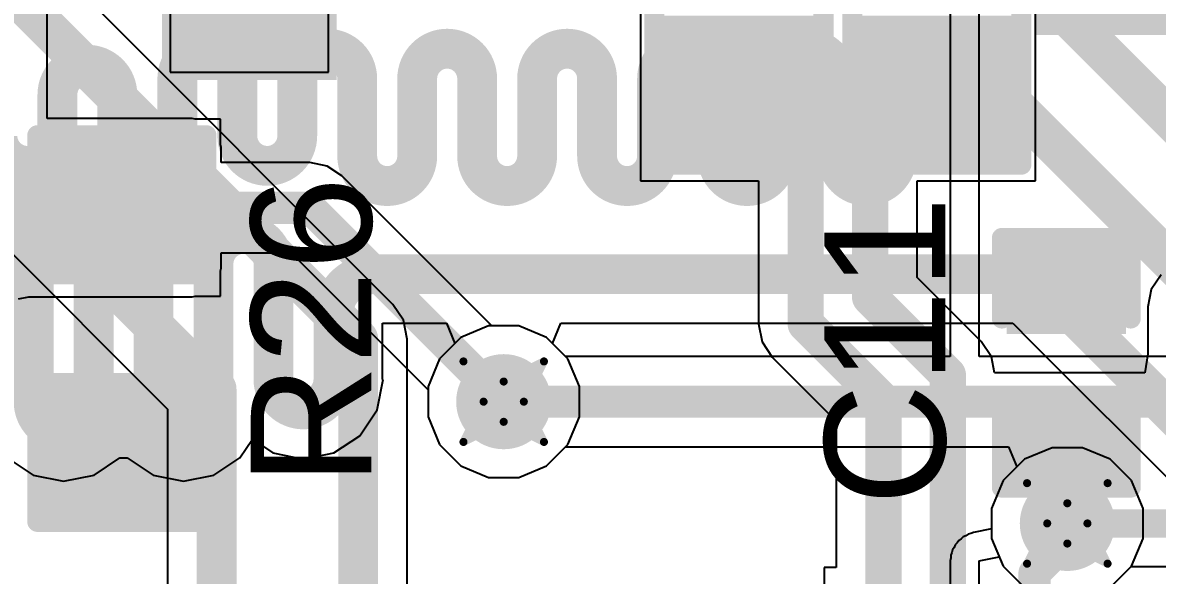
# Model space of a CAD drawing. Header units: inches. Extents: x -3 to 289, y -11 to 89.
# Drawn here: x 88.65 to 95.81, y 29.81 to 33.29 of the extents above; entities that cross this region are included whole.
import ezdxf

# ---------------------------------------------------------------- set-up
doc = ezdxf.new("R2010")
doc.units = ezdxf.units.IN
for name, color, linetype in [('Bottom Layer', 5, 'Continuous'), ('Drill Drawing', 1, 'Continuous'), ('Layer 1', 16, 'Continuous'), ('Layer 2', 76, 'Continuous'), ('Top Layer', 1, 'Continuous'), ('Top Overlay', 2, 'Continuous'), ('Top Paste', 8, 'Continuous'), ('Top Solder', 216, 'Continuous'), ('Via Holes', 16, 'Continuous')]:
    doc.layers.add(name, color=color, linetype=linetype)
doc.styles.add('Arial', font='', dxfattribs={"height": 0.2})
doc.styles.get('Arial').set_extended_font_data('Arial')

# ---------------------------------------------------------------- blocks, each defined once
blk = doc.blocks.new('SSSS711403_17')
at = {"layer": 'Top Layer'}
blk.add_hatch(color=1, dxfattribs=at).paths.add_polyline_path([(-4.5, 3.125), (-3.5, 3.125), (-3.5, 0.625), (-4.5, 0.625)])
at = {"layer": 'Top Solder'}
blk.add_hatch(color=216, dxfattribs=at).paths.add_polyline_path([(-4.5508, 3.1758), (-3.4492, 3.1758), (-3.4492, 0.5742), (-4.5508, 0.5742)])
at = {"layer": 'Top Paste'}
for p, q in [((-4.5, 3.1249), (-4.5, 3.1249)), ((-4.5, 3.1249), (-4.5, 0.6249)), ((-3.5, 3.1249), (-4.5, 3.1249)), ((-3.5, 0.6249), (-3.5, 3.1249))]:
    blk.add_line(p, q, dxfattribs=at)
blk = doc.blocks.new('R___0603_42')
at = {"layer": 'Top Layer'}
for points in [[(-0.381, 0.4445), (-0.381, -0.4445), (-1.143, -0.4445), (-1.143, 0.4445)], [(1.143, 0.4445), (1.143, -0.4445), (0.381, -0.4445), (0.381, 0.4445)]]:
    blk.add_hatch(color=1, dxfattribs=at).paths.add_polyline_path(points)
at = {"layer": 'Top Paste'}
for points in [[(-0.381, 0.4445), (-0.381, -0.4445), (-1.143, -0.4445), (-1.143, 0.4445)], [(1.143, 0.4445), (1.143, -0.4445), (0.381, -0.4445), (0.381, 0.4445)]]:
    blk.add_hatch(color=8, dxfattribs=at).paths.add_polyline_path(points)
at = {"layer": 'Top Solder'}
for points in [[(-0.2794, 0.5461), (-0.2794, -0.5461), (-1.2446, -0.5461), (-1.2446, 0.5461)], [(1.2446, 0.5461), (1.2446, -0.5461), (0.2794, -0.5461), (0.2794, 0.5461)]]:
    blk.add_hatch(color=216, dxfattribs=at).paths.add_polyline_path(points)
at = {"layer": 'Top Overlay'}
for points in [[(-1.2192, 0.5334, 0.127, 0.127, 0), (-1.2192, -0.5334, 0.127, 0.127, 0)], [(-1.2192, 0.5334, 0.127, 0.127, 0), (1.2192, 0.5334, 0.127, 0.127, 0)], [(1.2192, 0.5334, 0.127, 0.127, 0), (1.2192, -0.5334, 0.127, 0.127, 0)], [(-1.2192, -0.5334, 0.127, 0.127, 0), (1.2192, -0.5334, 0.127, 0.127, 0)]]:
    blk.add_lwpolyline(points, format="xyseb", dxfattribs=at)
for points in [[(-1.25095, 0.5334, 0.0635, 0.0635, 1), (-1.18745, 0.5334, 0.0635, 0.0635, 1)], [(-1.25095, 0.5334, 0.0635, 0.0635, 1), (-1.18745, 0.5334, 0.0635, 0.0635, 1)], [(1.18745, 0.5334, 0.0635, 0.0635, 1), (1.25095, 0.5334, 0.0635, 0.0635, 1)], [(1.18745, 0.5334, 0.0635, 0.0635, 1), (1.25095, 0.5334, 0.0635, 0.0635, 1)], [(-1.25095, -0.5334, 0.0635, 0.0635, 1), (-1.18745, -0.5334, 0.0635, 0.0635, 1)], [(-1.25095, -0.5334, 0.0635, 0.0635, 1), (-1.18745, -0.5334, 0.0635, 0.0635, 1)], [(1.18745, -0.5334, 0.0635, 0.0635, 1), (1.25095, -0.5334, 0.0635, 0.0635, 1)], [(1.18745, -0.5334, 0.0635, 0.0635, 1), (1.25095, -0.5334, 0.0635, 0.0635, 1)]]:
    blk.add_lwpolyline(points, format="xyseb", close=True, dxfattribs=at)
blk = doc.blocks.new('R___0603_64')
at = {"layer": 'Top Layer'}
for points in [[(-0.381, 0.4445), (-0.381, -0.4445), (-1.143, -0.4445), (-1.143, 0.4445)], [(1.143, 0.4445), (1.143, -0.4445), (0.381, -0.4445), (0.381, 0.4445)]]:
    blk.add_hatch(color=1, dxfattribs=at).paths.add_polyline_path(points)
at = {"layer": 'Top Paste'}
for points in [[(-0.381, 0.4445), (-0.381, -0.4445), (-1.143, -0.4445), (-1.143, 0.4445)], [(1.143, 0.4445), (1.143, -0.4445), (0.381, -0.4445), (0.381, 0.4445)]]:
    blk.add_hatch(color=8, dxfattribs=at).paths.add_polyline_path(points)
at = {"layer": 'Top Solder'}
for points in [[(-0.2794, 0.5461), (-0.2794, -0.5461), (-1.2446, -0.5461), (-1.2446, 0.5461)], [(1.2446, 0.5461), (1.2446, -0.5461), (0.2794, -0.5461), (0.2794, 0.5461)]]:
    blk.add_hatch(color=216, dxfattribs=at).paths.add_polyline_path(points)
at = {"layer": 'Top Overlay'}
for points in [[(-1.2192, 0.5334, 0.127, 0.127, 0), (-1.2192, -0.5334, 0.127, 0.127, 0)], [(-1.2192, 0.5334, 0.127, 0.127, 0), (1.2192, 0.5334, 0.127, 0.127, 0)], [(1.2192, 0.5334, 0.127, 0.127, 0), (1.2192, -0.5334, 0.127, 0.127, 0)], [(-1.2192, -0.5334, 0.127, 0.127, 0), (1.2192, -0.5334, 0.127, 0.127, 0)]]:
    blk.add_lwpolyline(points, format="xyseb", dxfattribs=at)
for points in [[(-1.25095, 0.5334, 0.0635, 0.0635, 1), (-1.18745, 0.5334, 0.0635, 0.0635, 1)], [(-1.25095, 0.5334, 0.0635, 0.0635, 1), (-1.18745, 0.5334, 0.0635, 0.0635, 1)], [(1.18745, 0.5334, 0.0635, 0.0635, 1), (1.25095, 0.5334, 0.0635, 0.0635, 1)], [(1.18745, 0.5334, 0.0635, 0.0635, 1), (1.25095, 0.5334, 0.0635, 0.0635, 1)], [(-1.25095, -0.5334, 0.0635, 0.0635, 1), (-1.18745, -0.5334, 0.0635, 0.0635, 1)], [(-1.25095, -0.5334, 0.0635, 0.0635, 1), (-1.18745, -0.5334, 0.0635, 0.0635, 1)], [(1.18745, -0.5334, 0.0635, 0.0635, 1), (1.25095, -0.5334, 0.0635, 0.0635, 1)], [(1.18745, -0.5334, 0.0635, 0.0635, 1), (1.25095, -0.5334, 0.0635, 0.0635, 1)]]:
    blk.add_lwpolyline(points, format="xyseb", close=True, dxfattribs=at)
blk = doc.blocks.new('R___0603_65')
at = {"layer": 'Top Layer'}
for points in [[(-0.381, 0.4445), (-0.381, -0.4445), (-1.143, -0.4445), (-1.143, 0.4445)], [(1.143, 0.4445), (1.143, -0.4445), (0.381, -0.4445), (0.381, 0.4445)]]:
    blk.add_hatch(color=1, dxfattribs=at).paths.add_polyline_path(points)
at = {"layer": 'Top Paste'}
for points in [[(-0.381, 0.4445), (-0.381, -0.4445), (-1.143, -0.4445), (-1.143, 0.4445)], [(1.143, 0.4445), (1.143, -0.4445), (0.381, -0.4445), (0.381, 0.4445)]]:
    blk.add_hatch(color=8, dxfattribs=at).paths.add_polyline_path(points)
at = {"layer": 'Top Solder'}
for points in [[(-0.2794, 0.5461), (-0.2794, -0.5461), (-1.2446, -0.5461), (-1.2446, 0.5461)], [(1.2446, 0.5461), (1.2446, -0.5461), (0.2794, -0.5461), (0.2794, 0.5461)]]:
    blk.add_hatch(color=216, dxfattribs=at).paths.add_polyline_path(points)
at = {"layer": 'Top Overlay'}
for points in [[(-1.2192, 0.5334, 0.127, 0.127, 0), (-1.2192, -0.5334, 0.127, 0.127, 0)], [(-1.2192, 0.5334, 0.127, 0.127, 0), (1.2192, 0.5334, 0.127, 0.127, 0)], [(1.2192, 0.5334, 0.127, 0.127, 0), (1.2192, -0.5334, 0.127, 0.127, 0)], [(-1.2192, -0.5334, 0.127, 0.127, 0), (1.2192, -0.5334, 0.127, 0.127, 0)]]:
    blk.add_lwpolyline(points, format="xyseb", dxfattribs=at)
for points in [[(-1.25095, 0.5334, 0.0635, 0.0635, 1), (-1.18745, 0.5334, 0.0635, 0.0635, 1)], [(-1.25095, 0.5334, 0.0635, 0.0635, 1), (-1.18745, 0.5334, 0.0635, 0.0635, 1)], [(1.18745, 0.5334, 0.0635, 0.0635, 1), (1.25095, 0.5334, 0.0635, 0.0635, 1)], [(1.18745, 0.5334, 0.0635, 0.0635, 1), (1.25095, 0.5334, 0.0635, 0.0635, 1)], [(-1.25095, -0.5334, 0.0635, 0.0635, 1), (-1.18745, -0.5334, 0.0635, 0.0635, 1)], [(-1.25095, -0.5334, 0.0635, 0.0635, 1), (-1.18745, -0.5334, 0.0635, 0.0635, 1)], [(1.18745, -0.5334, 0.0635, 0.0635, 1), (1.25095, -0.5334, 0.0635, 0.0635, 1)], [(1.18745, -0.5334, 0.0635, 0.0635, 1), (1.25095, -0.5334, 0.0635, 0.0635, 1)]]:
    blk.add_lwpolyline(points, format="xyseb", close=True, dxfattribs=at)
blk = doc.blocks.new('SOT_23_71')
at = {"layer": 'Top Layer'}
for points in [[(-0.41, 1.46), (0.41, 1.46), (0.41, 0.54), (-0.41, 0.54)], [(-1.36, -0.54), (-0.54, -0.54), (-0.54, -1.46), (-1.36, -1.46)], [(0.54, -0.54), (1.36, -0.54), (1.36, -1.46), (0.54, -1.46)]]:
    blk.add_hatch(color=1, dxfattribs=at).paths.add_polyline_path(points)
at = {"layer": 'Top Paste'}
for points in [[(-0.41, 1.46), (0.41, 1.46), (0.41, 0.54), (-0.41, 0.54)], [(-1.36, -0.54), (-0.54, -0.54), (-0.54, -1.46), (-1.36, -1.46)], [(0.54, -0.54), (1.36, -0.54), (1.36, -1.46), (0.54, -1.46)]]:
    blk.add_hatch(color=8, dxfattribs=at).paths.add_polyline_path(points)
at = {"layer": 'Top Solder'}
for points in [[(-0.5116, 1.5616), (0.5116, 1.5616), (0.5116, 0.4384), (-0.5116, 0.4384)], [(-1.4616, -0.4384), (-0.4384, -0.4384), (-0.4384, -1.5616), (-1.4616, -1.5616)], [(0.4384, -0.4384), (1.4616, -0.4384), (1.4616, -1.5616), (0.4384, -1.5616)]]:
    blk.add_hatch(color=216, dxfattribs=at).paths.add_polyline_path(points)
at = {"layer": 'Top Overlay'}
for points in [[(-0.5588, 0.8128, 0.127, 0.127, 0), (-1.5494, 0.8128, 0.127, 0.127, 0)], [(-1.5494, -0.5842, 0.127, 0.127, 0), (-1.5494, 0.8128, 0.127, 0.127, 0)], [(1.5494, 0.8128, 0.127, 0.127, 0), (0.5588, 0.8128, 0.127, 0.127, 0)], [(1.5494, -0.5842, 0.127, 0.127, 0), (1.5494, 0.8128, 0.127, 0.127, 0)], [(0.3302, -0.7874, 0.127, 0.127, 0), (-0.3302, -0.7874, 0.127, 0.127, 0)], [(-1.6764, -1.2954, 0.127, 0.127, 0), (-1.6764, -1.0414, 0.127, 0.127, 0)], [(-1.5494, -1.1684, 0.127, 0.127, 0), (-1.6764, -1.0414, 0.127, 0.127, 0)], [(-1.6764, -1.2954, 0.127, 0.127, 0), (-1.5494, -1.1684, 0.127, 0.127, 0)]]:
    blk.add_lwpolyline(points, format="xyseb", dxfattribs=at)
for points in [[(-1.5812, 0.8128, 0.0635, 0.0635, 1), (-1.5176, 0.8128, 0.0635, 0.0635, 1)], [(-1.5812, 0.8128, 0.0635, 0.0635, 1), (-1.5176, 0.8128, 0.0635, 0.0635, 1)], [(-0.5905, 0.8128, 0.0635, 0.0635, 1), (-0.5271, 0.8128, 0.0635, 0.0635, 1)], [(0.5271, 0.8128, 0.0635, 0.0635, 1), (0.5905, 0.8128, 0.0635, 0.0635, 1)], [(1.5176, 0.8128, 0.0635, 0.0635, 1), (1.5812, 0.8128, 0.0635, 0.0635, 1)], [(1.5176, 0.8128, 0.0635, 0.0635, 1), (1.5812, 0.8128, 0.0635, 0.0635, 1)], [(-1.5812, -0.5842, 0.0635, 0.0635, 1), (-1.5176, -0.5842, 0.0635, 0.0635, 1)], [(1.5176, -0.5842, 0.0635, 0.0635, 1), (1.5812, -0.5842, 0.0635, 0.0635, 1)], [(-0.3619, -0.7874, 0.0635, 0.0635, 1), (-0.2984, -0.7874, 0.0635, 0.0635, 1)], [(0.2984, -0.7874, 0.0635, 0.0635, 1), (0.3619, -0.7874, 0.0635, 0.0635, 1)], [(-1.7082, -1.0414, 0.0635, 0.0635, 1), (-1.6446, -1.0414, 0.0635, 0.0635, 1)], [(-1.7082, -1.0414, 0.0635, 0.0635, 1), (-1.6446, -1.0414, 0.0635, 0.0635, 1)], [(-1.5812, -1.1684, 0.0635, 0.0635, 1), (-1.5176, -1.1684, 0.0635, 0.0635, 1)], [(-1.5812, -1.1684, 0.0635, 0.0635, 1), (-1.5176, -1.1684, 0.0635, 0.0635, 1)], [(-1.7082, -1.2954, 0.0635, 0.0635, 1), (-1.6446, -1.2954, 0.0635, 0.0635, 1)], [(-1.7082, -1.2954, 0.0635, 0.0635, 1), (-1.6446, -1.2954, 0.0635, 0.0635, 1)]]:
    blk.add_lwpolyline(points, format="xyseb", close=True, dxfattribs=at)
blk = doc.blocks.new('C___0402_141')
at = {"layer": 'Top Layer'}
for points in [[(-0.6985, -0.3175), (-0.6985, 0.3175), (-0.2413, 0.3175), (-0.2413, -0.3175)], [(0.2413, -0.3175), (0.2413, 0.3175), (0.6985, 0.3175), (0.6985, -0.3175)]]:
    blk.add_hatch(color=1, dxfattribs=at).paths.add_polyline_path(points)
at = {"layer": 'Top Paste'}
for points in [[(-0.6985, -0.3175), (-0.6985, 0.3175), (-0.2413, 0.3175), (-0.2413, -0.3175)], [(0.2413, -0.3175), (0.2413, 0.3175), (0.6985, 0.3175), (0.6985, -0.3175)]]:
    blk.add_hatch(color=8, dxfattribs=at).paths.add_polyline_path(points)
at = {"layer": 'Top Solder'}
for points in [[(-0.7585, -0.3775), (-0.7585, 0.3775), (-0.1813, 0.3775), (-0.1813, -0.3775)], [(0.1813, -0.3775), (0.1813, 0.3775), (0.7585, 0.3775), (0.7585, -0.3775)]]:
    blk.add_hatch(color=216, dxfattribs=at).paths.add_polyline_path(points)
at = {"layer": 'Top Overlay'}
for points in [[(-0.7874, -0.4064, 0.127, 0.127, 0), (-0.7874, 0.4064, 0.127, 0.127, 0)], [(-0.2794, 0.4064, 0.127, 0.127, 0), (-0.7874, 0.4064, 0.127, 0.127, 0)], [(0.7874, 0.4064, 0.127, 0.127, 0), (0.2794, 0.4064, 0.127, 0.127, 0)], [(0.7874, -0.4064, 0.127, 0.127, 0), (0.7874, 0.4064, 0.127, 0.127, 0)], [(-0.2794, -0.4064, 0.127, 0.127, 0), (-0.7874, -0.4064, 0.127, 0.127, 0)], [(0.7874, -0.4064, 0.127, 0.127, 0), (0.2794, -0.4064, 0.127, 0.127, 0)]]:
    blk.add_lwpolyline(points, format="xyseb", dxfattribs=at)
for points in [[(-0.8191, 0.4064, 0.0635, 0.0635, 1), (-0.7556, 0.4064, 0.0635, 0.0635, 1)], [(-0.8191, 0.4064, 0.0635, 0.0635, 1), (-0.7556, 0.4064, 0.0635, 0.0635, 1)], [(-0.3111, 0.4064, 0.0635, 0.0635, 1), (-0.2477, 0.4064, 0.0635, 0.0635, 1)], [(0.2477, 0.4064, 0.0635, 0.0635, 1), (0.3111, 0.4064, 0.0635, 0.0635, 1)], [(0.7556, 0.4064, 0.0635, 0.0635, 1), (0.8191, 0.4064, 0.0635, 0.0635, 1)], [(0.7556, 0.4064, 0.0635, 0.0635, 1), (0.8191, 0.4064, 0.0635, 0.0635, 1)], [(-0.8191, -0.4064, 0.0635, 0.0635, 1), (-0.7556, -0.4064, 0.0635, 0.0635, 1)], [(-0.8191, -0.4064, 0.0635, 0.0635, 1), (-0.7556, -0.4064, 0.0635, 0.0635, 1)], [(-0.3111, -0.4064, 0.0635, 0.0635, 1), (-0.2477, -0.4064, 0.0635, 0.0635, 1)], [(0.2477, -0.4064, 0.0635, 0.0635, 1), (0.3111, -0.4064, 0.0635, 0.0635, 1)], [(0.7556, -0.4064, 0.0635, 0.0635, 1), (0.8191, -0.4064, 0.0635, 0.0635, 1)], [(0.7556, -0.4064, 0.0635, 0.0635, 1), (0.8191, -0.4064, 0.0635, 0.0635, 1)]]:
    blk.add_lwpolyline(points, format="xyseb", close=True, dxfattribs=at)

msp = doc.modelspace()

# ---------------------------------------------------------------- hatches: boundary and pattern name
at = {"layer": 'Bottom Layer'}
h = msp.add_hatch(color=5, dxfattribs=at)
edge = h.paths.add_edge_path()
edge.add_arc((91.6875, 30.9027), 0.3, 0, 360)
h = msp.add_hatch(color=5, dxfattribs=at)
edge = h.paths.add_edge_path()
edge.add_arc((95.2447, 30.1348), 0.3, 0, 360)
at = {"layer": 'Layer 1'}
h = msp.add_hatch(color=16, dxfattribs=at)
edge = h.paths.add_edge_path()
edge.add_arc((91.6875, 30.9027), 0.3, 0, 360)
h = msp.add_hatch(color=16, dxfattribs=at)
edge = h.paths.add_edge_path()
edge.add_arc((95.2447, 30.1348), 0.3, 0, 360)
at = {"layer": 'Layer 2'}
h = msp.add_hatch(color=76, dxfattribs=at)
edge = h.paths.add_edge_path()
edge.add_arc((91.6875, 30.9027), 0.3, 0, 360)
h = msp.add_hatch(color=76, dxfattribs=at)
edge = h.paths.add_edge_path()
edge.add_arc((95.2447, 30.1348), 0.3, 0, 360)
at = {"layer": 'Top Layer'}
msp.add_hatch(color=1, dxfattribs=at).paths.add_polyline_path([(87.8072, 31.7451), (89.7222, 31.7451), (89.7222, 32.5071), (87.8072, 32.5071)])
h = msp.add_hatch(color=1, dxfattribs=at)
edge = h.paths.add_edge_path()
edge.add_arc((91.6875, 30.9027), 0.3, 0, 360)
h = msp.add_hatch(color=1, dxfattribs=at)
edge = h.paths.add_edge_path()
edge.add_arc((95.2447, 30.1348), 0.3, 0, 360)
at = {"layer": 'Via Holes'}
h = msp.add_hatch(color=7, dxfattribs=at)
edge = h.paths.add_edge_path()
edge.add_arc((91.6875, 30.9027), 0.15, 0, 360)
h = msp.add_hatch(color=7, dxfattribs=at)
edge = h.paths.add_edge_path()
edge.add_arc((95.2447, 30.1348), 0.15, 0, 360)

# ---------------------------------------------------------------- linework, layer by layer
at = {"layer": 'Bottom Layer'}
for p, q in [((91.5925, 31.3805), (91.4168, 31.3078)), ((91.7825, 31.3805), (91.5925, 31.3805)), ((91.9581, 31.3078), (91.7825, 31.3805)), ((91.4168, 31.3078), (91.2824, 31.1734)), ((92.0926, 31.1734), (91.9581, 31.3078)), ((91.2824, 31.1734), (91.2097, 30.9978)), ((92.1653, 30.9978), (92.0926, 31.1734)), ((91.2097, 30.9978), (91.2097, 30.8077)), ((92.1653, 30.8077), (92.1653, 30.9978)), ((91.2097, 30.8077), (91.2824, 30.6321)), ((92.0926, 30.6321), (92.1653, 30.8077)), ((91.2824, 30.6321), (91.4168, 30.4977)), ((91.9581, 30.4977), (92.0926, 30.6321)), ((95.1497, 30.6126), (94.9741, 30.5399)), ((95.3398, 30.6126), (95.1497, 30.6126)), ((95.5154, 30.5399), (95.3398, 30.6126)), ((94.9741, 30.5399), (94.8397, 30.4055)), ((95.6498, 30.4055), (95.5154, 30.5399)), ((91.4168, 30.4977), (91.5925, 30.4249)), ((91.7825, 30.4249), (91.9581, 30.4977)), ((91.5925, 30.4249), (91.7825, 30.4249)), ((94.8397, 30.4055), (94.7669, 30.2299)), ((95.7225, 30.2299), (95.6498, 30.4055)), ((94.7669, 30.2299), (94.7669, 30.0398)), ((95.7225, 30.0398), (95.7225, 30.2299)), ((94.7669, 30.0398), (94.8397, 29.8642)), ((95.6498, 29.8642), (95.7225, 30.0398)), ((94.8397, 29.8642), (94.9741, 29.7298)), ((95.5154, 29.7298), (95.6498, 29.8642))]:
    msp.add_line(p, q, dxfattribs=at)
at = {"layer": 'Drill Drawing'}
for points in [[(91.4335, 31.1567, 0.0508, 0.0508, 0), (91.6875, 31.0297, 0.0508, 0.0508, 0)], [(91.4335, 31.1567, 0.0508, 0.0508, 0), (91.5605, 30.9027, 0.0508, 0.0508, 0)], [(91.6875, 31.0297, 0.0508, 0.0508, 0), (91.9415, 31.1567, 0.0508, 0.0508, 0)], [(91.8145, 30.9027, 0.0508, 0.0508, 0), (91.9415, 31.1567, 0.0508, 0.0508, 0)], [(91.4335, 30.6487, 0.0508, 0.0508, 0), (91.5605, 30.9027, 0.0508, 0.0508, 0)], [(91.8145, 30.9027, 0.0508, 0.0508, 0), (91.9415, 30.6487, 0.0508, 0.0508, 0)], [(91.4335, 30.6487, 0.0508, 0.0508, 0), (91.6875, 30.7757, 0.0508, 0.0508, 0)], [(91.6875, 30.7757, 0.0508, 0.0508, 0), (91.9415, 30.6487, 0.0508, 0.0508, 0)], [(94.9907, 30.3888, 0.0508, 0.0508, 0), (95.2447, 30.2618, 0.0508, 0.0508, 0)], [(94.9907, 30.3888, 0.0508, 0.0508, 0), (95.1177, 30.1348, 0.0508, 0.0508, 0)], [(95.2447, 30.2618, 0.0508, 0.0508, 0), (95.4987, 30.3888, 0.0508, 0.0508, 0)], [(95.3717, 30.1348, 0.0508, 0.0508, 0), (95.4987, 30.3888, 0.0508, 0.0508, 0)], [(94.9907, 29.8808, 0.0508, 0.0508, 0), (95.1177, 30.1348, 0.0508, 0.0508, 0)], [(95.3717, 30.1348, 0.0508, 0.0508, 0), (95.4987, 29.8808, 0.0508, 0.0508, 0)], [(94.9907, 29.8808, 0.0508, 0.0508, 0), (95.2447, 30.0078, 0.0508, 0.0508, 0)], [(95.2447, 30.0078, 0.0508, 0.0508, 0), (95.4987, 29.8808, 0.0508, 0.0508, 0)]]:
    msp.add_lwpolyline(points, format="xyseb", dxfattribs=at)
for points in [[(91.4208, 31.1567, 0.0254, 0.0254, 1), (91.4462, 31.1567, 0.0254, 0.0254, 1)], [(91.4208, 31.1567, 0.0254, 0.0254, 1), (91.4462, 31.1567, 0.0254, 0.0254, 1)], [(91.9288, 31.1567, 0.0254, 0.0254, 1), (91.9542, 31.1567, 0.0254, 0.0254, 1)], [(91.9288, 31.1567, 0.0254, 0.0254, 1), (91.9542, 31.1567, 0.0254, 0.0254, 1)], [(91.6748, 31.0297, 0.0254, 0.0254, 1), (91.7002, 31.0297, 0.0254, 0.0254, 1)], [(91.6748, 31.0297, 0.0254, 0.0254, 1), (91.7002, 31.0297, 0.0254, 0.0254, 1)], [(91.5478, 30.9027, 0.0254, 0.0254, 1), (91.5732, 30.9027, 0.0254, 0.0254, 1)], [(91.5478, 30.9027, 0.0254, 0.0254, 1), (91.5732, 30.9027, 0.0254, 0.0254, 1)], [(91.8018, 30.9027, 0.0254, 0.0254, 1), (91.8272, 30.9027, 0.0254, 0.0254, 1)], [(91.8018, 30.9027, 0.0254, 0.0254, 1), (91.8272, 30.9027, 0.0254, 0.0254, 1)], [(91.6748, 30.7757, 0.0254, 0.0254, 1), (91.7002, 30.7757, 0.0254, 0.0254, 1)], [(91.6748, 30.7757, 0.0254, 0.0254, 1), (91.7002, 30.7757, 0.0254, 0.0254, 1)], [(91.4208, 30.6487, 0.0254, 0.0254, 1), (91.4462, 30.6487, 0.0254, 0.0254, 1)], [(91.4208, 30.6487, 0.0254, 0.0254, 1), (91.4462, 30.6487, 0.0254, 0.0254, 1)], [(91.9288, 30.6487, 0.0254, 0.0254, 1), (91.9542, 30.6487, 0.0254, 0.0254, 1)], [(91.9288, 30.6487, 0.0254, 0.0254, 1), (91.9542, 30.6487, 0.0254, 0.0254, 1)], [(94.978, 30.3888, 0.0254, 0.0254, 1), (95.0034, 30.3888, 0.0254, 0.0254, 1)], [(94.978, 30.3888, 0.0254, 0.0254, 1), (95.0034, 30.3888, 0.0254, 0.0254, 1)], [(95.486, 30.3888, 0.0254, 0.0254, 1), (95.5114, 30.3888, 0.0254, 0.0254, 1)], [(95.486, 30.3888, 0.0254, 0.0254, 1), (95.5114, 30.3888, 0.0254, 0.0254, 1)], [(95.232, 30.2618, 0.0254, 0.0254, 1), (95.2574, 30.2618, 0.0254, 0.0254, 1)], [(95.232, 30.2618, 0.0254, 0.0254, 1), (95.2574, 30.2618, 0.0254, 0.0254, 1)], [(95.105, 30.1348, 0.0254, 0.0254, 1), (95.1304, 30.1348, 0.0254, 0.0254, 1)], [(95.105, 30.1348, 0.0254, 0.0254, 1), (95.1304, 30.1348, 0.0254, 0.0254, 1)], [(95.359, 30.1348, 0.0254, 0.0254, 1), (95.3844, 30.1348, 0.0254, 0.0254, 1)], [(95.359, 30.1348, 0.0254, 0.0254, 1), (95.3844, 30.1348, 0.0254, 0.0254, 1)], [(95.232, 30.0078, 0.0254, 0.0254, 1), (95.2574, 30.0078, 0.0254, 0.0254, 1)], [(95.232, 30.0078, 0.0254, 0.0254, 1), (95.2574, 30.0078, 0.0254, 0.0254, 1)], [(94.978, 29.8808, 0.0254, 0.0254, 1), (95.0034, 29.8808, 0.0254, 0.0254, 1)], [(94.978, 29.8808, 0.0254, 0.0254, 1), (95.0034, 29.8808, 0.0254, 0.0254, 1)], [(95.486, 29.8808, 0.0254, 0.0254, 1), (95.5114, 29.8808, 0.0254, 0.0254, 1)], [(95.486, 29.8808, 0.0254, 0.0254, 1), (95.5114, 29.8808, 0.0254, 0.0254, 1)]]:
    msp.add_lwpolyline(points, format="xyseb", close=True, dxfattribs=at)
at = {"layer": 'Layer 1'}
for p, q in [((90.9223, 31.0433), (90.9223, 31.3975)), ((90.9223, 31.3975), (91.3269, 31.3975)), ((91.3269, 31.3975), (91.3795, 31.2705)), ((91.9955, 31.2705), (92.0481, 31.3975)), ((92.0481, 31.3975), (94.9004, 31.3975)), ((94.9004, 31.3975), (95.0152, 31.2828)), ((91.3795, 31.2705), (91.2824, 31.1734)), ((92.0926, 31.1734), (91.9955, 31.2705)), ((95.0152, 31.2828), (97.9911, 28.3068)), ((91.2824, 31.1734), (91.2097, 30.9978)), ((92.1653, 30.9978), (92.0926, 31.1734)), ((90.8878, 30.851), (90.926, 31.0433)), ((90.926, 31.0433), (90.9223, 31.0433)), ((91.2097, 30.9978), (91.2097, 30.8077)), ((92.1653, 30.8077), (92.1653, 30.9978)), ((90.7789, 30.688), (90.8878, 30.851)), ((91.2097, 30.8077), (91.2824, 30.6321)), ((92.0926, 30.6321), (92.1653, 30.8077)), ((90.022, 30.5477), (90.1011, 30.6662)), ((90.1011, 30.6662), (90.2314, 30.5791)), ((90.6159, 30.5791), (90.7789, 30.688)), ((90.2314, 30.5791), (90.4236, 30.5409)), ((90.4236, 30.5409), (90.6159, 30.5791)), ((91.2824, 30.6321), (91.4168, 30.4977)), ((91.9581, 30.4977), (92.0926, 30.6321)), ((95.1497, 30.6126), (94.9741, 30.5399)), ((95.3398, 30.6126), (95.1497, 30.6126)), ((95.5154, 30.5399), (95.3398, 30.6126)), ((88.5545, 30.5477), (88.7175, 30.4388)), ((89.102, 30.4388), (89.265, 30.5477)), ((89.265, 30.5477), (89.3114, 30.5477)), ((89.3114, 30.5477), (89.4744, 30.4388)), ((89.859, 30.4388), (90.022, 30.5477)), ((94.9741, 30.5399), (94.8397, 30.4055)), ((95.6498, 30.4055), (95.5154, 30.5399)), ((88.7175, 30.4388), (88.9098, 30.4006)), ((88.9098, 30.4006), (89.102, 30.4388)), ((89.4744, 30.4388), (89.6667, 30.4006)), ((89.6667, 30.4006), (89.859, 30.4388)), ((91.4168, 30.4977), (91.5925, 30.4249)), ((91.7825, 30.4249), (91.9581, 30.4977)), ((91.5925, 30.4249), (91.7825, 30.4249)), ((94.8397, 30.4055), (94.7669, 30.2299)), ((95.7225, 30.2299), (95.6498, 30.4055)), ((94.7669, 30.2299), (94.7669, 30.0398)), ((95.7225, 30.0398), (95.7225, 30.2299)), ((94.7669, 30.0398), (94.8397, 29.8642)), ((95.6498, 29.8642), (95.7225, 30.0398)), ((94.8397, 29.8642), (94.9741, 29.7298)), ((95.5154, 29.7298), (95.6498, 29.8642))]:
    msp.add_line(p, q, dxfattribs=at)
for points in [[(94.6819, 33.8981, 0.2515, 0.2515, 0), (100.0223, 28.5577, 0.2515, 0.2515, 0)], [(89.6276, 32.9401, 0.2515, 0.2515, -1), (90.0061, 32.9401, 0.2515, 0.2515, 0)], [(90.3845, 32.9401, 0.2515, 0.2515, -1), (90.763, 32.9401, 0.2515, 0.2515, 0)], [(91.1415, 32.9401, 0.2515, 0.2515, -1), (91.5199, 32.9401, 0.2515, 0.2515, 0)], [(91.8984, 32.9401, 0.2515, 0.2515, -1), (92.2768, 32.9401, 0.2515, 0.2515, 0)], [(92.6553, 32.9401, 0.2515, 0.2515, -1), (93.0338, 32.9401, 0.2515, 0.2515, 0)], [(93.4122, 32.9401, 0.2515, 0.2515, -1), (93.7907, 32.9401, 0.2515, 0.2515, 0)], [(88.8707, 32.8389, 0.2515, 0.2515, -1), (89.2492, 32.8389, 0.2515, 0.2515, 0)], [(89.6276, 32.5795, 0.2515, 0.2515, 0), (89.6276, 32.9401, 0.2515, 0.2515, 0)], [(90.0061, 32.5795, 0.2515, 0.2515, 0), (90.0061, 32.9401, 0.2515, 0.2515, 0)], [(90.3845, 32.5795, 0.2515, 0.2515, 0), (90.3845, 32.9401, 0.2515, 0.2515, 0)], [(90.763, 32.4522, 0.2515, 0.2515, 0), (90.763, 32.9401, 0.2515, 0.2515, 0)], [(91.1415, 32.4522, 0.2515, 0.2515, 0), (91.1415, 32.9401, 0.2515, 0.2515, 0)], [(91.5199, 32.4522, 0.2515, 0.2515, 0), (91.5199, 32.9401, 0.2515, 0.2515, 0)], [(91.8984, 32.4522, 0.2515, 0.2515, 0), (91.8984, 32.9401, 0.2515, 0.2515, 0)], [(92.2768, 32.4522, 0.2515, 0.2515, 0), (92.2768, 32.9401, 0.2515, 0.2515, 0)], [(92.6553, 32.4522, 0.2515, 0.2515, 0), (92.6553, 32.9401, 0.2515, 0.2515, 0)], [(93.0338, 32.4522, 0.2515, 0.2515, 0), (93.0338, 32.9401, 0.2515, 0.2515, 0)], [(93.4122, 32.4522, 0.2515, 0.2515, 0), (93.4122, 32.9401, 0.2515, 0.2515, 0)], [(93.7907, 32.4522, 0.2515, 0.2515, 0), (93.7907, 32.9401, 0.2515, 0.2515, 0)], [(88.8707, 32.5795, 0.2515, 0.2515, 0), (88.8707, 32.8389, 0.2515, 0.2515, 0)], [(89.2492, 32.5795, 0.2515, 0.2515, 0), (89.2492, 32.8389, 0.2515, 0.2515, 0)], [(94.1691, 32.6239, 0.2515, 0.2515, -0.414214), (94.4206, 32.8754, 0.2515, 0.2515, 0)], [(94.4206, 32.8754, 0.2515, 0.2515, 0), (94.8066, 32.8754, 0.2515, 0.2515, 0)], [(94.8066, 32.8754, 0.2515, 0.2515, 0), (95.4952, 32.1868, 0.2515, 0.2515, 0)], [(94.1691, 32.4522, 0.2515, 0.2515, 0), (94.1691, 32.6239, 0.2515, 0.2515, 0)], [(88.8707, 32.5795, 0.2515, 0.2515, -1), (88.4922, 32.5795, 0.2515, 0.2515, 0)], [(89.6276, 32.5795, 0.2515, 0.2515, -1), (89.2492, 32.5795, 0.2515, 0.2515, 0)], [(90.3845, 32.5795, 0.2515, 0.2515, -1), (90.0061, 32.5795, 0.2515, 0.2515, 0)], [(91.1415, 32.4522, 0.2515, 0.2515, -1), (90.763, 32.4522, 0.2515, 0.2515, 0)], [(91.8984, 32.4522, 0.2515, 0.2515, -1), (91.5199, 32.4522, 0.2515, 0.2515, 0)], [(92.6553, 32.4522, 0.2515, 0.2515, -1), (92.2768, 32.4522, 0.2515, 0.2515, 0)], [(93.4122, 32.4522, 0.2515, 0.2515, -1), (93.0338, 32.4522, 0.2515, 0.2515, 0)], [(94.1691, 32.4522, 0.2515, 0.2515, -1), (93.7907, 32.4522, 0.2515, 0.2515, 0)], [(95.4952, 32.1868, 0.2515, 0.2515, 0), (99.1614, 28.5206, 0.2515, 0.2515, 0)], [(88.3421, 31.7717, 0.2515, 0.2515, -1), (88.7206, 31.7717, 0.2515, 0.2515, 0)], [(89.099, 31.7717, 0.2515, 0.2515, -1), (89.4775, 31.7717, 0.2515, 0.2515, 0)], [(89.8559, 31.7717, 0.2515, 0.2515, -1), (90.2344, 31.7717, 0.2515, 0.2515, 0)], [(88.7206, 30.903, 0.2515, 0.2515, 0), (88.7206, 31.7717, 0.2515, 0.2515, 0)], [(89.099, 30.903, 0.2515, 0.2515, 0), (89.099, 31.7717, 0.2515, 0.2515, 0)], [(89.4775, 30.903, 0.2515, 0.2515, 0), (89.4775, 31.7717, 0.2515, 0.2515, 0)], [(89.8559, 30.903, 0.2515, 0.2515, 0), (89.8559, 31.7717, 0.2515, 0.2515, 0)], [(90.2344, 31.0433, 0.2515, 0.2515, 0), (90.2344, 31.7717, 0.2515, 0.2515, 0)], [(90.6129, 31.4555, 0.2515, 0.2515, -0.414214), (90.8643, 31.707, 0.2515, 0.2515, 0)], [(90.8643, 31.707, 0.2515, 0.2515, 0), (95.0286, 31.707, 0.2515, 0.2515, 0)], [(95.0286, 31.707, 0.2515, 0.2515, 0), (95.234, 31.5016, 0.2515, 0.2515, 0)], [(90.6129, 31.0433, 0.2515, 0.2515, 0), (90.6129, 31.4555, 0.2515, 0.2515, 0)], [(95.234, 31.5016, 0.2515, 0.2515, 0), (98.3006, 28.435, 0.2515, 0.2515, 0)], [(90.6129, 31.0433, 0.2515, 0.2515, -1), (90.2344, 31.0433, 0.2515, 0.2515, 0)], [(89.099, 30.903, 0.2515, 0.2515, -1), (88.7206, 30.903, 0.2515, 0.2515, 0)], [(89.8559, 30.903, 0.2515, 0.2515, -1), (89.4775, 30.903, 0.2515, 0.2515, 0)]]:
    msp.add_lwpolyline(points, format="xyseb", dxfattribs=at)
for points in [[(89.5648, 32.9401, 0.1257, 0.1257, 1), (89.6905, 32.9401, 0.1257, 0.1257, 1)], [(89.5648, 32.9401, 0.1257, 0.1257, 1), (89.6905, 32.9401, 0.1257, 0.1257, 1)], [(89.9432, 32.9401, 0.1257, 0.1257, 1), (90.0689, 32.9401, 0.1257, 0.1257, 1)], [(89.9432, 32.9401, 0.1257, 0.1257, 1), (90.0689, 32.9401, 0.1257, 0.1257, 1)], [(90.3217, 32.9401, 0.1257, 0.1257, 1), (90.4474, 32.9401, 0.1257, 0.1257, 1)], [(90.3217, 32.9401, 0.1257, 0.1257, 1), (90.4474, 32.9401, 0.1257, 0.1257, 1)], [(90.7001, 32.9401, 0.1257, 0.1257, 1), (90.8259, 32.9401, 0.1257, 0.1257, 1)], [(90.7001, 32.9401, 0.1257, 0.1257, 1), (90.8259, 32.9401, 0.1257, 0.1257, 1)], [(91.0786, 32.9401, 0.1257, 0.1257, 1), (91.2043, 32.9401, 0.1257, 0.1257, 1)], [(91.0786, 32.9401, 0.1257, 0.1257, 1), (91.2043, 32.9401, 0.1257, 0.1257, 1)], [(91.4571, 32.9401, 0.1257, 0.1257, 1), (91.5828, 32.9401, 0.1257, 0.1257, 1)], [(91.4571, 32.9401, 0.1257, 0.1257, 1), (91.5828, 32.9401, 0.1257, 0.1257, 1)], [(91.8355, 32.9401, 0.1257, 0.1257, 1), (91.9612, 32.9401, 0.1257, 0.1257, 1)], [(91.8355, 32.9401, 0.1257, 0.1257, 1), (91.9612, 32.9401, 0.1257, 0.1257, 1)], [(92.214, 32.9401, 0.1257, 0.1257, 1), (92.3397, 32.9401, 0.1257, 0.1257, 1)], [(92.214, 32.9401, 0.1257, 0.1257, 1), (92.3397, 32.9401, 0.1257, 0.1257, 1)], [(92.5924, 32.9401, 0.1257, 0.1257, 1), (92.7182, 32.9401, 0.1257, 0.1257, 1)], [(92.5924, 32.9401, 0.1257, 0.1257, 1), (92.7182, 32.9401, 0.1257, 0.1257, 1)], [(92.9709, 32.9401, 0.1257, 0.1257, 1), (93.0966, 32.9401, 0.1257, 0.1257, 1)], [(92.9709, 32.9401, 0.1257, 0.1257, 1), (93.0966, 32.9401, 0.1257, 0.1257, 1)], [(93.3494, 32.9401, 0.1257, 0.1257, 1), (93.4751, 32.9401, 0.1257, 0.1257, 1)], [(93.3494, 32.9401, 0.1257, 0.1257, 1), (93.4751, 32.9401, 0.1257, 0.1257, 1)], [(93.7278, 32.9401, 0.1257, 0.1257, 1), (93.8535, 32.9401, 0.1257, 0.1257, 1)], [(93.7278, 32.9401, 0.1257, 0.1257, 1), (93.8535, 32.9401, 0.1257, 0.1257, 1)], [(88.8078, 32.8389, 0.1257, 0.1257, 1), (88.9336, 32.8389, 0.1257, 0.1257, 1)], [(88.8078, 32.8389, 0.1257, 0.1257, 1), (88.9336, 32.8389, 0.1257, 0.1257, 1)], [(89.1863, 32.8389, 0.1257, 0.1257, 1), (89.312, 32.8389, 0.1257, 0.1257, 1)], [(89.1863, 32.8389, 0.1257, 0.1257, 1), (89.312, 32.8389, 0.1257, 0.1257, 1)], [(94.3577, 32.8754, 0.1257, 0.1257, 1), (94.4835, 32.8754, 0.1257, 0.1257, 1)], [(94.3577, 32.8754, 0.1257, 0.1257, 1), (94.4835, 32.8754, 0.1257, 0.1257, 1)], [(94.7438, 32.8754, 0.1257, 0.1257, 1), (94.8695, 32.8754, 0.1257, 0.1257, 1)], [(94.7438, 32.8754, 0.1257, 0.1257, 1), (94.8695, 32.8754, 0.1257, 0.1257, 1)], [(94.1063, 32.6239, 0.1257, 0.1257, 1), (94.232, 32.6239, 0.1257, 0.1257, 1)], [(94.1063, 32.6239, 0.1257, 0.1257, 1), (94.232, 32.6239, 0.1257, 0.1257, 1)], [(88.8078, 32.5795, 0.1257, 0.1257, 1), (88.9336, 32.5795, 0.1257, 0.1257, 1)], [(88.8078, 32.5795, 0.1257, 0.1257, 1), (88.9336, 32.5795, 0.1257, 0.1257, 1)], [(89.1863, 32.5795, 0.1257, 0.1257, 1), (89.312, 32.5795, 0.1257, 0.1257, 1)], [(89.1863, 32.5795, 0.1257, 0.1257, 1), (89.312, 32.5795, 0.1257, 0.1257, 1)], [(89.5648, 32.5795, 0.1257, 0.1257, 1), (89.6905, 32.5795, 0.1257, 0.1257, 1)], [(89.5648, 32.5795, 0.1257, 0.1257, 1), (89.6905, 32.5795, 0.1257, 0.1257, 1)], [(89.9432, 32.5795, 0.1257, 0.1257, 1), (90.0689, 32.5795, 0.1257, 0.1257, 1)], [(89.9432, 32.5795, 0.1257, 0.1257, 1), (90.0689, 32.5795, 0.1257, 0.1257, 1)], [(90.3217, 32.5795, 0.1257, 0.1257, 1), (90.4474, 32.5795, 0.1257, 0.1257, 1)], [(90.3217, 32.5795, 0.1257, 0.1257, 1), (90.4474, 32.5795, 0.1257, 0.1257, 1)], [(90.7001, 32.4522, 0.1257, 0.1257, 1), (90.8259, 32.4522, 0.1257, 0.1257, 1)], [(90.7001, 32.4522, 0.1257, 0.1257, 1), (90.8259, 32.4522, 0.1257, 0.1257, 1)], [(91.0786, 32.4522, 0.1257, 0.1257, 1), (91.2043, 32.4522, 0.1257, 0.1257, 1)], [(91.0786, 32.4522, 0.1257, 0.1257, 1), (91.2043, 32.4522, 0.1257, 0.1257, 1)], [(91.4571, 32.4522, 0.1257, 0.1257, 1), (91.5828, 32.4522, 0.1257, 0.1257, 1)], [(91.4571, 32.4522, 0.1257, 0.1257, 1), (91.5828, 32.4522, 0.1257, 0.1257, 1)], [(91.8355, 32.4522, 0.1257, 0.1257, 1), (91.9612, 32.4522, 0.1257, 0.1257, 1)], [(91.8355, 32.4522, 0.1257, 0.1257, 1), (91.9612, 32.4522, 0.1257, 0.1257, 1)], [(92.214, 32.4522, 0.1257, 0.1257, 1), (92.3397, 32.4522, 0.1257, 0.1257, 1)], [(92.214, 32.4522, 0.1257, 0.1257, 1), (92.3397, 32.4522, 0.1257, 0.1257, 1)], [(92.5924, 32.4522, 0.1257, 0.1257, 1), (92.7182, 32.4522, 0.1257, 0.1257, 1)], [(92.5924, 32.4522, 0.1257, 0.1257, 1), (92.7182, 32.4522, 0.1257, 0.1257, 1)], [(92.9709, 32.4522, 0.1257, 0.1257, 1), (93.0966, 32.4522, 0.1257, 0.1257, 1)], [(92.9709, 32.4522, 0.1257, 0.1257, 1), (93.0966, 32.4522, 0.1257, 0.1257, 1)], [(93.3494, 32.4522, 0.1257, 0.1257, 1), (93.4751, 32.4522, 0.1257, 0.1257, 1)], [(93.3494, 32.4522, 0.1257, 0.1257, 1), (93.4751, 32.4522, 0.1257, 0.1257, 1)], [(93.7278, 32.4522, 0.1257, 0.1257, 1), (93.8535, 32.4522, 0.1257, 0.1257, 1)], [(93.7278, 32.4522, 0.1257, 0.1257, 1), (93.8535, 32.4522, 0.1257, 0.1257, 1)], [(94.1063, 32.4522, 0.1257, 0.1257, 1), (94.232, 32.4522, 0.1257, 0.1257, 1)], [(94.1063, 32.4522, 0.1257, 0.1257, 1), (94.232, 32.4522, 0.1257, 0.1257, 1)], [(95.4323, 32.1868, 0.1257, 0.1257, 1), (95.5581, 32.1868, 0.1257, 0.1257, 1)], [(95.4323, 32.1868, 0.1257, 0.1257, 1), (95.5581, 32.1868, 0.1257, 0.1257, 1)], [(88.6577, 31.7717, 0.1257, 0.1257, 1), (88.7834, 31.7717, 0.1257, 0.1257, 1)], [(88.6577, 31.7717, 0.1257, 0.1257, 1), (88.7834, 31.7717, 0.1257, 0.1257, 1)], [(89.0361, 31.7717, 0.1257, 0.1257, 1), (89.1619, 31.7717, 0.1257, 0.1257, 1)], [(89.0361, 31.7717, 0.1257, 0.1257, 1), (89.1619, 31.7717, 0.1257, 0.1257, 1)], [(89.4146, 31.7717, 0.1257, 0.1257, 1), (89.5403, 31.7717, 0.1257, 0.1257, 1)], [(89.4146, 31.7717, 0.1257, 0.1257, 1), (89.5403, 31.7717, 0.1257, 0.1257, 1)], [(89.7931, 31.7717, 0.1257, 0.1257, 1), (89.9188, 31.7717, 0.1257, 0.1257, 1)], [(89.7931, 31.7717, 0.1257, 0.1257, 1), (89.9188, 31.7717, 0.1257, 0.1257, 1)], [(90.1715, 31.7717, 0.1257, 0.1257, 1), (90.2973, 31.7717, 0.1257, 0.1257, 1)], [(90.1715, 31.7717, 0.1257, 0.1257, 1), (90.2973, 31.7717, 0.1257, 0.1257, 1)], [(90.8014, 31.707, 0.1257, 0.1257, 1), (90.9272, 31.707, 0.1257, 0.1257, 1)], [(90.8014, 31.707, 0.1257, 0.1257, 1), (90.9272, 31.707, 0.1257, 0.1257, 1)], [(94.9657, 31.707, 0.1257, 0.1257, 1), (95.0915, 31.707, 0.1257, 0.1257, 1)], [(94.9657, 31.707, 0.1257, 0.1257, 1), (95.0915, 31.707, 0.1257, 0.1257, 1)], [(90.55, 31.4555, 0.1257, 0.1257, 1), (90.6757, 31.4555, 0.1257, 0.1257, 1)], [(90.55, 31.4555, 0.1257, 0.1257, 1), (90.6757, 31.4555, 0.1257, 0.1257, 1)], [(95.1711, 31.5016, 0.1257, 0.1257, 1), (95.2969, 31.5016, 0.1257, 0.1257, 1)], [(95.1711, 31.5016, 0.1257, 0.1257, 1), (95.2969, 31.5016, 0.1257, 0.1257, 1)], [(90.1715, 31.0433, 0.1257, 0.1257, 1), (90.2973, 31.0433, 0.1257, 0.1257, 1)], [(90.1715, 31.0433, 0.1257, 0.1257, 1), (90.2973, 31.0433, 0.1257, 0.1257, 1)], [(90.55, 31.0433, 0.1257, 0.1257, 1), (90.6757, 31.0433, 0.1257, 0.1257, 1)], [(90.55, 31.0433, 0.1257, 0.1257, 1), (90.6757, 31.0433, 0.1257, 0.1257, 1)], [(88.6577, 30.903, 0.1257, 0.1257, 1), (88.7834, 30.903, 0.1257, 0.1257, 1)], [(88.6577, 30.903, 0.1257, 0.1257, 1), (88.7834, 30.903, 0.1257, 0.1257, 1)], [(89.0361, 30.903, 0.1257, 0.1257, 1), (89.1619, 30.903, 0.1257, 0.1257, 1)], [(89.0361, 30.903, 0.1257, 0.1257, 1), (89.1619, 30.903, 0.1257, 0.1257, 1)], [(89.4146, 30.903, 0.1257, 0.1257, 1), (89.5403, 30.903, 0.1257, 0.1257, 1)], [(89.4146, 30.903, 0.1257, 0.1257, 1), (89.5403, 30.903, 0.1257, 0.1257, 1)], [(89.7931, 30.903, 0.1257, 0.1257, 1), (89.9188, 30.903, 0.1257, 0.1257, 1)], [(89.7931, 30.903, 0.1257, 0.1257, 1), (89.9188, 30.903, 0.1257, 0.1257, 1)]]:
    msp.add_lwpolyline(points, format="xyseb", close=True, dxfattribs=at)
at = {"layer": 'Layer 2'}
for p, q in [((94.6875, 31.1876), (94.6875, 35.7964)), ((94.5062, 35.6151), (94.5062, 31.1876)), ((90.9882, 31.5165), (88.8009, 33.7038)), ((87.8548, 32.5659), (89.5658, 30.8549)), ((91.0552, 31.4161), (90.9882, 31.5165)), ((91.0788, 31.2977), (91.0552, 31.4161)), ((91.5925, 31.3805), (91.4168, 31.3078)), ((91.7825, 31.3805), (91.5925, 31.3805)), ((91.9581, 31.3078), (91.7825, 31.3805)), ((91.0788, 23.029), (91.0788, 31.2977)), ((91.0788, 31.2977), (91.0788, 31.2977)), ((91.4168, 31.3078), (91.2824, 31.1734)), ((92.0783, 31.1876), (91.9581, 31.3078)), ((91.2824, 31.1734), (91.2097, 30.9978)), ((94.5062, 31.1876), (92.0783, 31.1876)), ((102.3389, 31.1876), (94.6875, 31.1876)), ((91.2097, 30.9978), (91.2097, 30.8077)), ((89.5658, 30.8549), (89.5658, 23.029)), ((91.2097, 30.8077), (91.2824, 30.6321)), ((91.2824, 30.6321), (91.4168, 30.4977)), ((91.9581, 30.4977), (92.0783, 30.6179)), ((92.0783, 30.6179), (94.8725, 30.6179)), ((94.8725, 30.6179), (94.9251, 30.4909)), ((91.4168, 30.4977), (91.5925, 30.4249)), ((91.7825, 30.4249), (91.9581, 30.4977)), ((94.9251, 30.4909), (94.8397, 30.4055)), ((91.5925, 30.4249), (91.7825, 30.4249)), ((94.8397, 30.4055), (94.7669, 30.2299)), ((94.7669, 30.2299), (94.7669, 30.1003)), ((94.6521, 30.0775), (94.6356, 30.0706)), ((94.7669, 30.1003), (94.6521, 30.0775)), ((94.5494, 30.013), (94.5368, 30.0004)), ((94.5593, 30.0279), (94.5494, 30.013)), ((94.5742, 30.0378), (94.5593, 30.0279)), ((94.5868, 30.0504), (94.5742, 30.0378)), ((94.6033, 30.0572), (94.5868, 30.0504)), ((94.6181, 30.0672), (94.6033, 30.0572)), ((94.6356, 30.0706), (94.6181, 30.0672)), ((94.5165, 29.9515), (94.5097, 29.935)), ((94.5097, 29.935), (94.5097, 29.9172)), ((94.52, 29.9691), (94.5165, 29.9515)), ((94.5299, 29.9839), (94.52, 29.9691)), ((94.5368, 30.0004), (94.5299, 29.9839)), ((94.5097, 29.9172), (94.5062, 29.8997)), ((94.5062, 29.8997), (94.5062, 27.6142)), ((94.6875, 29.8997), (94.8145, 29.9249)), ((94.6875, 27.1596), (94.6875, 29.8997)), ((94.8145, 29.9249), (94.8397, 29.8642)), ((94.8397, 29.8642), (94.9741, 29.7298)), ((95.5154, 29.7298), (95.6485, 29.8629)), ((95.6485, 29.8629), (108.2997, 29.8629))]:
    msp.add_line(p, q, dxfattribs=at)
for points in [[(88.5821, 33.485, 0.2515, 0.2515, 0), (90.7693, 31.2977, 0.2515, 0.2515, 0)], [(87.983, 32.8754, 0.2515, 0.2515, 0), (89.8753, 30.9831, 0.2515, 0.2515, 0)], [(90.7693, 22.6628, 0.2515, 0.2515, 0), (90.7693, 31.2977, 0.2515, 0.2515, 0)], [(89.8753, 22.6628, 0.2515, 0.2515, 0), (89.8753, 30.9831, 0.2515, 0.2515, 0)], [(91.6875, 30.9027, 0.2032, 0.2032, 0), (102.4569, 30.9027, 0.2032, 0.2032, 0)], [(95.2447, 30.1348, 0.1778, 0.1778, 0), (108.2997, 30.1348, 0.1778, 0.1778, 0)]]:
    msp.add_lwpolyline(points, format="xyseb", dxfattribs=at)
for points in [[(90.7065, 31.2977, 0.1257, 0.1257, 1), (90.8322, 31.2977, 0.1257, 0.1257, 1)], [(90.7065, 31.2977, 0.1257, 0.1257, 1), (90.8322, 31.2977, 0.1257, 0.1257, 1)], [(89.8124, 30.9831, 0.1257, 0.1257, 1), (89.9381, 30.9831, 0.1257, 0.1257, 1)], [(89.8124, 30.9831, 0.1257, 0.1257, 1), (89.9381, 30.9831, 0.1257, 0.1257, 1)], [(91.6367, 30.9027, 0.1016, 0.1016, 1), (91.7383, 30.9027, 0.1016, 0.1016, 1)], [(95.2003, 30.1348, 0.0889, 0.0889, 1), (95.2892, 30.1348, 0.0889, 0.0889, 1)]]:
    msp.add_lwpolyline(points, format="xyseb", close=True, dxfattribs=at)
at = {"layer": 'Top Layer'}
for p, q in [((88.8067, 32.6884), (88.8067, 35.4816)), ((92.5499, 33.4139), (92.5499, 32.2963)), ((95.0432, 32.2963), (95.0432, 33.4139)), ((89.7222, 32.6884), (88.8067, 32.6884)), ((89.7397, 32.6849), (89.7222, 32.6884)), ((89.9, 32.6849), (89.7397, 32.6849)), ((89.9, 32.5246), (89.9, 32.6849)), ((89.9035, 32.5071), (89.9, 32.5246)), ((89.9035, 32.4109), (89.9035, 32.5071)), ((90.4642, 32.4109), (89.9035, 32.4109)), ((90.5732, 32.3893), (90.4642, 32.411)), ((90.4642, 32.411), (90.4642, 32.4109)), ((90.6656, 32.3275), (90.5732, 32.3893)), ((91.6126, 31.3805), (90.6656, 32.3275)), ((92.5499, 32.2963), (93.2955, 32.2963)), ((93.2955, 32.2963), (93.2955, 31.3937)), ((94.2976, 31.6854), (94.2976, 32.2963)), ((94.2976, 32.2963), (95.0432, 32.2963)), ((89.9035, 31.7451), (89.9035, 31.8412)), ((89.9035, 31.8412), (90.3462, 31.8412)), ((90.3462, 31.8412), (91.2097, 30.9777)), ((89.9, 31.7276), (89.9035, 31.7451)), ((89.9, 31.5673), (89.9, 31.7276)), ((94.7013, 31.2817), (94.2976, 31.6854)), ((95.8361, 31.7033), (95.7743, 31.6109)), ((95.7743, 31.6109), (95.7526, 31.5019)), ((88.6255, 31.5509), (88.6902, 31.5638)), ((88.6902, 31.5638), (89.7222, 31.5638)), ((89.7222, 31.5638), (89.7397, 31.5673)), ((89.7397, 31.5673), (89.9, 31.5673)), ((95.7526, 31.5019), (95.7526, 31.5018)), ((95.7526, 31.5018), (95.7526, 31.2038)), ((91.7825, 31.3805), (91.6126, 31.3805)), ((91.9581, 31.3078), (91.7825, 31.3805)), ((93.2955, 31.3937), (93.3182, 31.2797)), ((92.0926, 31.1734), (91.9581, 31.3078)), ((93.3182, 31.2797), (93.3827, 31.1831)), ((94.7659, 31.1851), (94.7013, 31.2817)), ((92.1653, 30.9978), (92.0926, 31.1734)), ((93.3827, 31.1831), (93.7865, 30.7794)), ((94.7858, 31.0847), (94.7659, 31.1851)), ((95.7526, 31.2038), (95.7336, 31.0847)), ((95.7336, 31.0847), (94.7858, 31.0847)), ((91.2097, 30.9777), (91.2097, 30.8077)), ((92.1653, 30.8077), (92.1653, 30.9978)), ((91.2097, 30.8077), (91.2824, 30.6321)), ((92.0926, 30.6321), (92.1653, 30.8077)), ((93.7865, 30.7794), (93.7865, 29.8566)), ((91.2824, 30.6321), (91.4168, 30.4977)), ((91.9581, 30.4977), (92.0926, 30.6321)), ((91.4168, 30.4977), (91.5925, 30.4249)), ((91.7825, 30.4249), (91.9581, 30.4977)), ((91.5925, 30.4249), (91.7825, 30.4249)), ((93.7865, 29.8566), (93.7097, 29.8566)), ((93.7097, 29.8566), (93.7097, 28.5249))]:
    msp.add_line(p, q, dxfattribs=at)
for points in [[(93.1722, 32.8551, 0.2286, 0.2286, 0), (93.5933, 32.434, 0.2286, 0.2286, 0)], [(93.9997, 32.434, 0.2286, 0.2286, 0), (94.4209, 32.8551, 0.2286, 0.2286, 0)], [(93.5933, 31.3937, 0.2286, 0.2286, 0), (93.5933, 32.434, 0.2286, 0.2286, 0)], [(93.9997, 31.562, 0.2286, 0.2286, 0), (93.9997, 32.434, 0.2286, 0.2286, 0)], [(89.2777, 32.1261, 0.2032, 0.2032, 0), (90.4642, 32.1261, 0.2032, 0.2032, 0)], [(90.4642, 32.1261, 0.2032, 0.2032, 0), (91.6875, 30.9027, 0.2032, 0.2032, 0)], [(93.9997, 31.562, 0.2286, 0.2286, 0), (94.4907, 31.0711, 0.2286, 0.2286, 0)], [(93.5933, 31.3937, 0.2286, 0.2286, 0), (94.0843, 30.9027, 0.2286, 0.2286, 0)], [(94.4907, 29.1256, 0.2286, 0.2286, 0), (94.4907, 31.0711, 0.2286, 0.2286, 0)], [(94.0843, 29.1256, 0.2286, 0.2286, 0), (94.0843, 30.9027, 0.2286, 0.2286, 0)], [(95.1875, 30.6783, 0.2032, 0.2032, 0), (95.2447, 30.621, 0.2032, 0.2032, 0)], [(95.2447, 30.1348, 0.2032, 0.2032, 0), (95.2447, 30.621, 0.2032, 0.2032, 0)], [(95.0375, 29.8207, 0.2032, 0.2032, 0), (95.2982, 30.0814, 0.2032, 0.2032, 0)], [(95.0375, 29.0788, 0.2032, 0.2032, 0), (95.0375, 29.8207, 0.2032, 0.2032, 0)]]:
    msp.add_lwpolyline(points, format="xyseb", dxfattribs=at)
for points in [[(93.115, 32.8551, 0.1143, 0.1143, 1), (93.2293, 32.8551, 0.1143, 0.1143, 1)], [(94.3637, 32.8551, 0.1143, 0.1143, 1), (94.478, 32.8551, 0.1143, 0.1143, 1)], [(93.5362, 32.434, 0.1143, 0.1143, 1), (93.6505, 32.434, 0.1143, 0.1143, 1)], [(93.5362, 32.434, 0.1143, 0.1143, 1), (93.6505, 32.434, 0.1143, 0.1143, 1)], [(93.9426, 32.434, 0.1143, 0.1143, 1), (94.0569, 32.434, 0.1143, 0.1143, 1)], [(93.9426, 32.434, 0.1143, 0.1143, 1), (94.0569, 32.434, 0.1143, 0.1143, 1)], [(89.2269, 32.1261, 0.1016, 0.1016, 1), (89.3285, 32.1261, 0.1016, 0.1016, 1)], [(90.4134, 32.1261, 0.1016, 0.1016, 1), (90.515, 32.1261, 0.1016, 0.1016, 1)], [(90.4134, 32.1261, 0.1016, 0.1016, 1), (90.515, 32.1261, 0.1016, 0.1016, 1)], [(93.9426, 31.562, 0.1143, 0.1143, 1), (94.0569, 31.562, 0.1143, 0.1143, 1)], [(93.9426, 31.562, 0.1143, 0.1143, 1), (94.0569, 31.562, 0.1143, 0.1143, 1)], [(93.5362, 31.3937, 0.1143, 0.1143, 1), (93.6505, 31.3937, 0.1143, 0.1143, 1)], [(93.5362, 31.3937, 0.1143, 0.1143, 1), (93.6505, 31.3937, 0.1143, 0.1143, 1)], [(94.4336, 31.0711, 0.1143, 0.1143, 1), (94.5479, 31.0711, 0.1143, 0.1143, 1)], [(94.4336, 31.0711, 0.1143, 0.1143, 1), (94.5479, 31.0711, 0.1143, 0.1143, 1)], [(94.0272, 30.9027, 0.1143, 0.1143, 1), (94.1415, 30.9027, 0.1143, 0.1143, 1)], [(94.0272, 30.9027, 0.1143, 0.1143, 1), (94.1415, 30.9027, 0.1143, 0.1143, 1)], [(91.6367, 30.9027, 0.1016, 0.1016, 1), (91.7383, 30.9027, 0.1016, 0.1016, 1)], [(95.1367, 30.6783, 0.1016, 0.1016, 1), (95.2383, 30.6783, 0.1016, 0.1016, 1)], [(95.1939, 30.621, 0.1016, 0.1016, 1), (95.2955, 30.621, 0.1016, 0.1016, 1)], [(95.1939, 30.621, 0.1016, 0.1016, 1), (95.2955, 30.621, 0.1016, 0.1016, 1)], [(95.1939, 30.1348, 0.1016, 0.1016, 1), (95.2955, 30.1348, 0.1016, 0.1016, 1)], [(95.2474, 30.0814, 0.1016, 0.1016, 1), (95.349, 30.0814, 0.1016, 0.1016, 1)], [(94.9867, 29.8207, 0.1016, 0.1016, 1), (95.0883, 29.8207, 0.1016, 0.1016, 1)], [(94.9867, 29.8207, 0.1016, 0.1016, 1), (95.0883, 29.8207, 0.1016, 0.1016, 1)]]:
    msp.add_lwpolyline(points, format="xyseb", close=True, dxfattribs=at)

# ---------------------------------------------------------------- block references
for name, p, rotation in [('SSSS711403_17', (86.0821, 36.1067), 180), ('SOT_23_71', (96.6113, 34.6769), 270), ('R___0603_64', (93.1722, 33.6171), 90), ('R___0603_65', (94.4209, 33.6171), 90), ('R___0603_42', (89.2777, 31.3641), 90), ('C___0402_141', (95.2383, 31.1482), 270)]:
    msp.add_blockref(name, p, dxfattribs=dict(rotation=rotation))

# ---------------------------------------------------------------- texts
at = {"layer": 'Top Overlay', "style": 'Arial'}
for s, p in [('R26', (90.853, 30.3697)), ('C11', (94.4741, 30.2467))]:
    msp.add_text(s, height=0.762, rotation=90, dxfattribs=at).set_placement(p)

doc.saveas('drawing.dxf')
